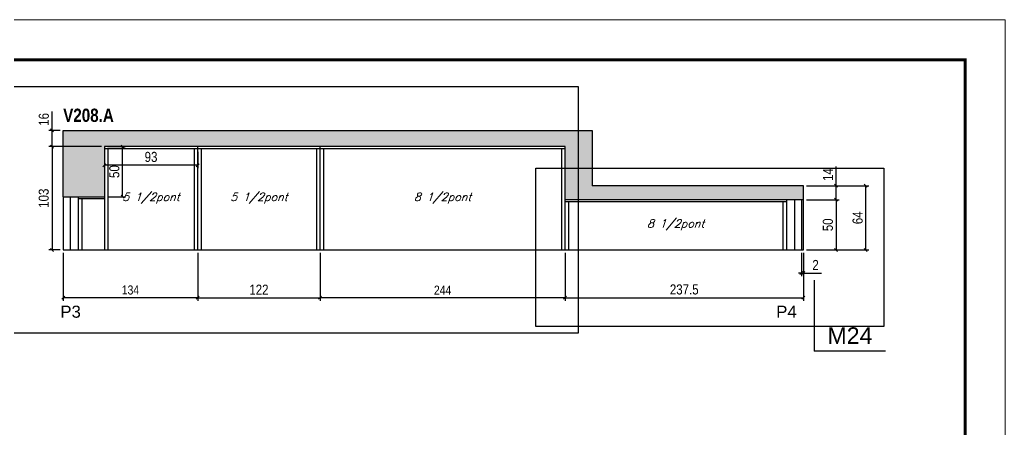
# Model space of a CAD drawing. Extents: x 2603 to 22413, y 1253 to 30260.
# Drawn here: x 6290 to 7271, y 26015 to 26423 of the extents above; entities that cross this region are included whole.
import ezdxf

# ---------------------------------------------------------------- set-up
doc = ezdxf.new("R2010")
doc.units = 0
doc.linetypes.add('DASHED', pattern=[0.75, 0.5, -0.25])
for name, color, linetype in [('5', 5, 'Continuous'), ('COTA', 241, 'Continuous'), ('NOMENCLATURA', 7, 'Continuous'), ('Painéis', 200, 'Continuous'), ('SARR_2.2x7', 40, 'Continuous'), ('SARR_3.5x7', 81, 'Continuous'), ('texto', 7, 'Continuous')]:
    doc.layers.add(name, color=color, linetype=linetype)
doc.layers.add('Folhas', color=255, linetype='Continuous', lineweight=9)
doc.layers.add('SARRAFO DE PRESSAO', color=251, linetype='DASHED', lineweight=9)
doc.styles.add('COTA TECNICA', font='techl___.ttf', dxfattribs={"height": 10})
doc.styles.add('COTA TECNICA-50', font='techl___.ttf', dxfattribs={"height": 9})
doc.styles.add('Romans', font='romans.shx')
doc.styles.get("Standard").update_dxf_attribs({"font": 'arial.ttf'})
doc.styles.add('TECNICA', font='techb___.ttf', dxfattribs={"height": 10})
doc.dimstyles.new('COTA PAINEL-50', dxfattribs={"dimtxt": 9, "dimasz": 3, "dimexe": 3, "dimexo": 3, "dimgap": 3, "dimtad": 1, "dimdec": 1, "dimzin": 12, "dimdsep": 46, "dimtxsty": 'COTA TECNICA-50', "dimblk1": 'OBLIQUE', "dimblk2": 'OBLIQUE', "dimsah": 1, "dimcen": 0.9, "dimclrd": 4, "dimclre": 4, "dimclrt": 240, "dimadec": 1, "dimazin": 3, "dimtfac": 1, "dimtdec": 1, "dimtmove": 0, "dimatfit": 3, "dimfxl": 1, "dimtolj": 1, "dimtzin": 12, "dimarcsym": 0})
doc.dimstyles.new('PAINEL', dxfattribs={"dimtxt": 10, "dimasz": 3, "dimexe": 3, "dimexo": 3, "dimgap": 3, "dimtad": 1, "dimdec": 1, "dimzin": 12, "dimdsep": 46, "dimtxsty": 'COTA TECNICA', "dimblk1": 'OBLIQUE', "dimblk2": 'OBLIQUE', "dimsah": 1, "dimcen": 0.9, "dimclrd": 4, "dimclre": 4, "dimclrt": 240, "dimadec": 1, "dimazin": 3, "dimtfac": 1, "dimtdec": 1, "dimtmove": 0, "dimatfit": 3, "dimfxl": 1, "dimtolj": 1, "dimtzin": 12, "dimarcsym": 0})

# ---------------------------------------------------------------- blocks, each defined once
blk = doc.blocks.new('9999999999')
at = {"layer": 'Folhas'}
blk.add_lwpolyline([(98138.98, 34190.21), (99623.98, 34190.21), (99623.98, 35240.21), (98138.98, 35240.21)], close=True, dxfattribs=at)
at = {"layer": 'Folhas', "color": 30, "const_width": 3}
blk.add_lwpolyline([(98213.98, 34230.21), (99583.98, 34230.21), (99583.98, 35200.21), (98213.98, 35200.21)], close=True, dxfattribs=at)
blk = doc.blocks.new('_Oblique')
at = {"color": 0, "linetype": 'ByBlock', "lineweight": -2}
blk.add_line((-0.5, -0.5), (0.5, 0.5), dxfattribs=at)
blk = doc.blocks.new('*D531')
at = {"layer": 'COTA', "color": 4, "linetype": 'ByBlock', "lineweight": -2, "transparency": 16777216}
for p, q in [((6588.86, 26191.14), (6588.86, 26143.5)), ((6832.86, 26191.14), (6832.86, 26143.5)), ((6832.86, 26146.5), (6588.86, 26146.5))]:
    blk.add_line(p, q, dxfattribs=at)
at = {"layer": 'Defpoints', "color": 0, "linetype": 'ByBlock', "transparency": 16777216}
for p in [(6588.86, 26194.14), (6832.86, 26194.14), (6588.86, 26146.5)]:
    blk.add_point(p, dxfattribs=at)
at = {"layer": 'COTA', "color": 4, "linetype": 'ByBlock', "lineweight": -2, "transparency": 16777216, "xscale": 3, "yscale": 3, "zscale": 3, "rotation": 180}
blk.add_blockref('_Oblique', (6588.86, 26146.5), dxfattribs=at)
at = {"layer": 'COTA', "color": 4, "linetype": 'ByBlock', "lineweight": -2, "transparency": 16777216, "xscale": 3, "yscale": 3, "zscale": 3}
blk.add_blockref('_Oblique', (6832.86, 26146.5), dxfattribs=at)
at = {"layer": 'COTA', "color": 240, "linetype": 'ByBlock', "transparency": 16777216, "insert": (6710.86, 26154.07), "char_height": 9, "attachment_point": 5, "style": 'COTA TECNICA-50'}
blk.add_mtext('\\A1;244', dxfattribs=at)
blk = doc.blocks.new('*D2844')
at = {"layer": 'COTA', "color": 4, "linetype": 'ByBlock', "lineweight": -2, "transparency": 16777216}
for p, q in [((6332.86, 26191.14), (6332.86, 26143.5)), ((6466.86, 26191.14), (6466.86, 26143.5)), ((6466.86, 26146.5), (6332.86, 26146.5))]:
    blk.add_line(p, q, dxfattribs=at)
at = {"layer": 'Defpoints', "color": 0, "linetype": 'ByBlock', "transparency": 16777216}
for p in [(6332.86, 26194.14), (6466.86, 26194.14), (6332.86, 26146.5)]:
    blk.add_point(p, dxfattribs=at)
at = {"layer": 'COTA', "color": 4, "linetype": 'ByBlock', "lineweight": -2, "transparency": 16777216, "xscale": 3, "yscale": 3, "zscale": 3, "rotation": 180}
blk.add_blockref('_Oblique', (6332.86, 26146.5), dxfattribs=at)
at = {"layer": 'COTA', "color": 4, "linetype": 'ByBlock', "lineweight": -2, "transparency": 16777216, "xscale": 3, "yscale": 3, "zscale": 3}
blk.add_blockref('_Oblique', (6466.86, 26146.5), dxfattribs=at)
at = {"layer": 'COTA', "color": 240, "linetype": 'ByBlock', "transparency": 16777216, "insert": (6399.86, 26154.2), "char_height": 9, "attachment_point": 5, "style": 'COTA TECNICA-50'}
blk.add_mtext('\\A1;134', dxfattribs=at)
blk = doc.blocks.new('*D2845')
at = {"layer": 'COTA', "color": 4, "linetype": 'ByBlock', "lineweight": -2, "transparency": 16777216}
for p, q in [((6370.86, 26297.14), (6318.7, 26297.14)), ((6321.7, 26297.14), (6321.7, 26194.14)), ((6329.86, 26194.14), (6318.7, 26194.14))]:
    blk.add_line(p, q, dxfattribs=at)
at = {"layer": 'Defpoints', "color": 0, "linetype": 'ByBlock', "transparency": 16777216}
for p in [(6373.86, 26297.14), (6321.7, 26194.14), (6332.86, 26194.14)]:
    blk.add_point(p, dxfattribs=at)
at = {"layer": 'COTA', "color": 4, "linetype": 'ByBlock', "lineweight": -2, "transparency": 16777216, "xscale": 3, "yscale": 3, "zscale": 3}
for p, rotation in [((6321.7, 26297.14), 90), ((6321.7, 26194.14), 270)]:
    blk.add_blockref('_Oblique', p, dxfattribs=dict(at, rotation=rotation))
at = {"layer": 'COTA', "color": 240, "linetype": 'ByBlock', "transparency": 16777216, "insert": (6313.48, 26245.64), "char_height": 10, "attachment_point": 5, "rotation": 90, "style": 'COTA TECNICA'}
blk.add_mtext('\\A1;103', dxfattribs=at)
blk = doc.blocks.new('*D532')
at = {"layer": 'COTA', "color": 4, "linetype": 'ByBlock', "lineweight": -2, "transparency": 16777216}
for p, q in [((6321.7, 26313.14), (6321.7, 26332.15)), ((6329.86, 26313.14), (6318.7, 26313.14)), ((6321.7, 26297.14), (6321.7, 26313.14)), ((6370.86, 26297.14), (6318.7, 26297.14))]:
    blk.add_line(p, q, dxfattribs=at)
at = {"layer": 'Defpoints', "color": 0, "linetype": 'ByBlock', "transparency": 16777216}
for p in [(6321.7, 26313.14), (6332.86, 26313.14), (6373.86, 26297.14)]:
    blk.add_point(p, dxfattribs=at)
at = {"layer": 'COTA', "color": 4, "linetype": 'ByBlock', "lineweight": -2, "transparency": 16777216, "xscale": 3, "yscale": 3, "zscale": 3}
for p, rotation in [((6321.7, 26313.14), 90), ((6321.7, 26297.14), 270)]:
    blk.add_blockref('_Oblique', p, dxfattribs=dict(at, rotation=rotation))
at = {"layer": 'COTA', "color": 240, "linetype": 'ByBlock', "transparency": 16777216, "insert": (6313.6, 26324.15), "char_height": 10, "attachment_point": 5, "rotation": 90, "style": 'COTA TECNICA'}
blk.add_mtext('\\A1;16', dxfattribs=at)
blk = doc.blocks.new('*D2846')
at = {"layer": 'COTA', "color": 4, "linetype": 'ByBlock', "lineweight": -2, "transparency": 16777216}
for p, q in [((6832.86, 26191.14), (6832.86, 26143.5)), ((7070.36, 26191.14), (7070.36, 26143.5)), ((6832.86, 26146.5), (7070.36, 26146.5))]:
    blk.add_line(p, q, dxfattribs=at)
at = {"layer": 'Defpoints', "color": 0, "linetype": 'ByBlock', "transparency": 16777216}
for p in [(6832.86, 26194.14), (7070.36, 26194.14), (7070.36, 26146.5)]:
    blk.add_point(p, dxfattribs=at)
at = {"layer": 'COTA', "color": 4, "linetype": 'ByBlock', "lineweight": -2, "transparency": 16777216, "xscale": 3, "yscale": 3, "zscale": 3, "rotation": 180}
blk.add_blockref('_Oblique', (6832.86, 26146.5), dxfattribs=at)
at = {"layer": 'COTA', "color": 4, "linetype": 'ByBlock', "lineweight": -2, "transparency": 16777216, "xscale": 3, "yscale": 3, "zscale": 3}
blk.add_blockref('_Oblique', (7070.36, 26146.5), dxfattribs=at)
at = {"layer": 'COTA', "color": 240, "linetype": 'ByBlock', "transparency": 16777216, "insert": (6951.61, 26154.72), "char_height": 10, "attachment_point": 5, "style": 'COTA TECNICA'}
blk.add_mtext('\\A1;237.5', dxfattribs=at)
blk = doc.blocks.new('*D2847')
at = {"layer": 'COTA', "color": 4, "linetype": 'ByBlock', "lineweight": -2, "transparency": 16777216}
for p, q in [((7073.36, 26244.14), (7105.85, 26244.14)), ((7102.85, 26244.14), (7102.85, 26194.14)), ((7073.36, 26194.14), (7105.85, 26194.14))]:
    blk.add_line(p, q, dxfattribs=at)
at = {"layer": 'Defpoints', "color": 0, "linetype": 'ByBlock', "transparency": 16777216}
for p in [(7070.36, 26244.14), (7070.36, 26194.14), (7102.85, 26194.14)]:
    blk.add_point(p, dxfattribs=at)
at = {"layer": 'COTA', "color": 4, "linetype": 'ByBlock', "lineweight": -2, "transparency": 16777216, "xscale": 3, "yscale": 3, "zscale": 3}
for p, rotation in [((7102.85, 26244.14), 90), ((7102.85, 26194.14), 270)]:
    blk.add_blockref('_Oblique', p, dxfattribs=dict(at, rotation=rotation))
at = {"layer": 'COTA', "color": 240, "linetype": 'ByBlock', "transparency": 16777216, "insert": (7094.74, 26219.14), "char_height": 10, "attachment_point": 5, "rotation": 90, "style": 'COTA TECNICA'}
blk.add_mtext('\\A1;50', dxfattribs=at)
blk = doc.blocks.new('*D2848')
at = {"layer": 'COTA', "color": 4, "linetype": 'ByBlock', "lineweight": -2, "transparency": 16777216}
for p, q in [((7102.85, 26258.14), (7102.85, 26277.26)), ((7073.36, 26258.14), (7105.85, 26258.14)), ((7102.85, 26244.14), (7102.85, 26258.14)), ((7073.36, 26244.14), (7105.85, 26244.14))]:
    blk.add_line(p, q, dxfattribs=at)
at = {"layer": 'Defpoints', "color": 0, "linetype": 'ByBlock', "transparency": 16777216}
for p in [(7070.36, 26258.14), (7102.85, 26258.14), (7070.36, 26244.14)]:
    blk.add_point(p, dxfattribs=at)
at = {"layer": 'COTA', "color": 4, "linetype": 'ByBlock', "lineweight": -2, "transparency": 16777216, "xscale": 3, "yscale": 3, "zscale": 3}
for p, rotation in [((7102.85, 26258.14), 90), ((7102.85, 26244.14), 270)]:
    blk.add_blockref('_Oblique', p, dxfattribs=dict(at, rotation=rotation))
at = {"layer": 'COTA', "color": 240, "linetype": 'ByBlock', "transparency": 16777216, "insert": (7094.78, 26269.2), "char_height": 10, "attachment_point": 5, "rotation": 90, "style": 'COTA TECNICA'}
blk.add_mtext('\\A1;14', dxfattribs=at)
blk = doc.blocks.new('*D2849')
at = {"layer": 'COTA', "color": 4, "linetype": 'ByBlock', "lineweight": -2, "transparency": 16777216}
for p, q in [((7073.36, 26258.14), (7135.49, 26258.14)), ((7132.49, 26194.14), (7132.49, 26258.14)), ((7073.36, 26194.14), (7135.49, 26194.14))]:
    blk.add_line(p, q, dxfattribs=at)
at = {"layer": 'Defpoints', "color": 0, "linetype": 'ByBlock', "transparency": 16777216}
for p in [(7070.36, 26258.14), (7132.49, 26258.14), (7070.36, 26194.14)]:
    blk.add_point(p, dxfattribs=at)
at = {"layer": 'COTA', "color": 4, "linetype": 'ByBlock', "lineweight": -2, "transparency": 16777216, "xscale": 3, "yscale": 3, "zscale": 3}
for p, rotation in [((7132.49, 26258.14), 90), ((7132.49, 26194.14), 270)]:
    blk.add_blockref('_Oblique', p, dxfattribs=dict(at, rotation=rotation))
at = {"layer": 'COTA', "color": 240, "linetype": 'ByBlock', "transparency": 16777216, "insert": (7124.39, 26226.14), "char_height": 10, "attachment_point": 5, "rotation": 90, "style": 'COTA TECNICA'}
blk.add_mtext('\\A1;64', dxfattribs=at)
blk = doc.blocks.new('*D2850')
at = {"layer": 'COTA', "color": 4, "linetype": 'ByBlock', "lineweight": -2, "transparency": 16777216}
for p, q in [((7068.36, 26191.14), (7068.36, 26168.14)), ((7070.36, 26191.14), (7070.36, 26168.14)), ((7068.36, 26171.14), (7065.36, 26171.14)), ((7068.36, 26171.14), (7070.36, 26171.14)), ((7070.36, 26171.14), (7088.47, 26171.14))]:
    blk.add_line(p, q, dxfattribs=at)
at = {"layer": 'Defpoints', "color": 0, "linetype": 'ByBlock', "transparency": 16777216}
for p in [(7068.36, 26194.14), (7070.36, 26194.14), (7070.36, 26171.14)]:
    blk.add_point(p, dxfattribs=at)
at = {"layer": 'COTA', "color": 4, "linetype": 'ByBlock', "lineweight": -2, "transparency": 16777216, "xscale": 3, "yscale": 3, "zscale": 3}
blk.add_blockref('_Oblique', (7068.36, 26171.14), dxfattribs=at)
at = {"layer": 'COTA', "color": 4, "linetype": 'ByBlock', "lineweight": -2, "transparency": 16777216, "xscale": 3, "yscale": 3, "zscale": 3, "rotation": 180}
blk.add_blockref('_Oblique', (7070.36, 26171.14), dxfattribs=at)
at = {"layer": 'COTA', "color": 240, "linetype": 'ByBlock', "transparency": 16777216, "insert": (7082.42, 26179.14), "char_height": 10, "attachment_point": 5, "style": 'COTA TECNICA'}
blk.add_mtext('\\A1;2', dxfattribs=at)
blk = doc.blocks.new('*D2870')
at = {"layer": 'COTA', "color": 4, "linetype": 'ByBlock', "lineweight": -2, "transparency": 16777216}
for p, q in [((6376.86, 26297.14), (6394.95, 26297.14)), ((6391.95, 26247.14), (6391.95, 26297.14)), ((6376.86, 26247.14), (6394.95, 26247.14))]:
    blk.add_line(p, q, dxfattribs=at)
at = {"layer": 'Defpoints', "color": 0, "linetype": 'ByBlock', "transparency": 16777216}
for p in [(6373.86, 26297.14), (6391.95, 26297.14), (6373.86, 26247.14)]:
    blk.add_point(p, dxfattribs=at)
at = {"layer": 'COTA', "color": 4, "linetype": 'ByBlock', "lineweight": -2, "transparency": 16777216, "xscale": 3, "yscale": 3, "zscale": 3}
for p, rotation in [((6391.95, 26297.14), 90), ((6391.95, 26247.14), 270)]:
    blk.add_blockref('_Oblique', p, dxfattribs=dict(at, rotation=rotation))
at = {"layer": 'COTA', "color": 240, "linetype": 'ByBlock', "transparency": 16777216, "insert": (6383.84, 26272.14), "char_height": 10, "attachment_point": 5, "rotation": 90, "style": 'COTA TECNICA'}
blk.add_mtext('\\A1;50', dxfattribs=at)
blk = doc.blocks.new('*D1616')
at = {"layer": 'COTA', "color": 4, "linetype": 'ByBlock', "lineweight": -2, "transparency": 16777216}
for p, q in [((6466.86, 26191.14), (6466.86, 26143.5)), ((6588.86, 26191.14), (6588.86, 26143.5)), ((6466.86, 26146.5), (6588.86, 26146.5))]:
    blk.add_line(p, q, dxfattribs=at)
at = {"layer": 'Defpoints', "color": 0, "linetype": 'ByBlock', "transparency": 16777216}
for p in [(6466.86, 26194.14), (6588.86, 26194.14), (6588.86, 26146.5)]:
    blk.add_point(p, dxfattribs=at)
at = {"layer": 'COTA', "color": 4, "linetype": 'ByBlock', "lineweight": -2, "transparency": 16777216, "xscale": 3, "yscale": 3, "zscale": 3, "rotation": 180}
blk.add_blockref('_Oblique', (6466.86, 26146.5), dxfattribs=at)
at = {"layer": 'COTA', "color": 4, "linetype": 'ByBlock', "lineweight": -2, "transparency": 16777216, "xscale": 3, "yscale": 3, "zscale": 3}
blk.add_blockref('_Oblique', (6588.86, 26146.5), dxfattribs=at)
at = {"layer": 'COTA', "color": 240, "linetype": 'ByBlock', "transparency": 16777216, "insert": (6527.86, 26154.56), "char_height": 10, "attachment_point": 5, "style": 'COTA TECNICA'}
blk.add_mtext('\\A1;122', dxfattribs=at)
blk = doc.blocks.new('*D3203')
at = {"layer": 'COTA', "color": 4, "lineweight": -2, "transparency": 16777216}
for p, q in [((6373.86, 26291.94), (6373.86, 26275.49)), ((6466.86, 26291.94), (6466.86, 26275.49)), ((6466.86, 26278.49), (6373.86, 26278.49))]:
    blk.add_line(p, q, dxfattribs=at)
at = {"layer": 'Defpoints', "color": 0, "transparency": 16777216}
for p in [(6373.86, 26294.94), (6466.86, 26294.94), (6373.86, 26278.49)]:
    blk.add_point(p, dxfattribs=at)
at = {"layer": 'COTA', "color": 4, "lineweight": -2, "transparency": 16777216, "xscale": 3, "yscale": 3, "zscale": 3, "rotation": 180}
blk.add_blockref('_Oblique', (6373.86, 26278.49), dxfattribs=at)
at = {"layer": 'COTA', "color": 4, "lineweight": -2, "transparency": 16777216, "xscale": 3, "yscale": 3, "zscale": 3}
blk.add_blockref('_Oblique', (6466.86, 26278.49), dxfattribs=at)
at = {"layer": 'COTA', "color": 240, "transparency": 16777216, "insert": (6420.36, 26286.73), "char_height": 10, "attachment_point": 5, "style": 'COTA TECNICA'}
blk.add_mtext('\\A1;93', dxfattribs=at)

msp = doc.modelspace()

# ---------------------------------------------------------------- hatches: boundary and pattern name
at = {"layer": 'COTA', "linetype": 'ByBlock'}
h = msp.add_hatch(dxfattribs=at)
h.set_pattern_fill('AR-CONC', color=256, scale=0.03)
h.set_pattern_definition([(50, (-126323.0314, -5382.2865), (5.46554007, -0.47817257), [0.5715, -6.2865]), (355, (-126323.0314, -5382.2865), (-1.05730264, 5.73170536), [0.4572, -5.02921753]), (100.4514447, (-126322.576, -5382.3264), (4.40823741, 5.25353256), [0.48570026, -5.34270734]), (46.1842, (-126323.0314, -5380.7625), (8.13237123, -1.26126984), [0.85725, -9.42975]), (96.6355576, (-126322.354, -5380.868), (7.122124, 7.42278374), [0.7285507, -8.01406824]), (351.184151, (-126323.031, -5380.7625), (7.122124, 7.42278374), [0.685799, -7.54379196]), (21, (-126322.2694, -5381.1435), (4.54843174, -3.06795595), [0.5715, -6.2865]), (326, (-126322.2694, -5381.1435), (1.85406085, 5.52563898), [0.4572, -5.0292]), (71.451445, (-126321.8904, -5381.399), (6.40249258, 2.45768307), [0.48570026, -5.34269813]), (37.5, (-126323.0314, -5382.2865), (0.092658098, 2.536651166), [0, -4.96824, 0, -5.1054, 0, -5.04825]), (7.5, (-126323.0314, -5382.2865), (2.004589875, 3.005417245), [0, -2.91084, 0, -4.85394, 0, -1.92405]), (327.5, (-126324.7307, -5382.2865), (4.067717855, -0.17186232), [0, -1.905, 0, -5.9436, 0, -7.8867]), (317.5, (-126325.4927, -5382.2865), (4.44387544, 0.76279473), [0, -2.4765, 0, -3.94716, 0, -5.6007])])
h.paths.add_polyline_path([(6859.86, 26313.14), (6332.86, 26313.14), (6332.86, 26247.14), (6373.86, 26247.14), (6373.86, 26297.14), (6832.86, 26297.14), (6832.86, 26244.14), (7070.36, 26244.14), (7070.36, 26258.14), (6859.86, 26258.14)])

# ---------------------------------------------------------------- linework, layer by layer
for p, q in [((6332.86, 26247.14), (6332.86, 26313.14)), ((6332.86, 26313.14), (6859.86, 26313.14)), ((6859.86, 26313.14), (6859.86, 26258.14)), ((7070.36, 26258.14), (6859.86, 26258.14)), ((7070.36, 26244.14), (7070.36, 26258.14)), ((6373.86, 26247.14), (6373.86, 26194.14))]:
    msp.add_line(p, q, dxfattribs=at)
at = {"layer": 'COTA'}
for points in [[(6270.66, 26357.03), (6845.79, 26357.03), (6845.79, 26111.26), (6270.66, 26111.26)], [(6803.75, 26275.51), (7150.44, 26275.51), (7150.44, 26117.72), (6803.75, 26117.72)]]:
    msp.add_lwpolyline(points, close=True, dxfattribs=at)
at = {"layer": 'NOMENCLATURA', "linetype": 'Continuous'}
for p in [(7081.18, 26163.91), (7152.18, 26093.36)]:
    msp.add_line(p, (7081.18, 26093.36), dxfattribs=at)
at = {"layer": 'Painéis', "linetype": 'Continuous'}
for p, q in [((6832.86, 26297.14), (6373.86, 26297.14)), ((6373.86, 26297.14), (6373.86, 26247.14)), ((6466.86, 26194.14), (6466.86, 26297.14)), ((6588.86, 26194.14), (6588.86, 26297.14)), ((6832.86, 26194.14), (6832.86, 26297.14)), ((6332.86, 26247.14), (6332.86, 26194.14)), ((6332.86, 26247.14), (6373.86, 26247.14)), ((7070.36, 26244.14), (6832.86, 26244.14)), ((7068.36, 26244.14), (7068.36, 26194.14)), ((7070.36, 26194.14), (7070.36, 26244.14)), ((6332.86, 26194.14), (7070.36, 26194.14))]:
    msp.add_line(p, q, dxfattribs=at)
at = {"layer": 'SARR_2.2x7', "linetype": 'Continuous'}
for p, q in [((6466.86, 26294.94), (6373.86, 26294.94)), ((6588.86, 26294.94), (6466.86, 26294.94)), ((6832.86, 26294.94), (6588.86, 26294.94)), ((6339.86, 26247.14), (6339.86, 26194.14)), ((6373.86, 26244.94), (6347.86, 26244.94)), ((7053.36, 26241.94), (6832.86, 26241.94)), ((7061.36, 26244.14), (7061.36, 26194.14))]:
    msp.add_line(p, q, dxfattribs=at)
at = {"layer": 'SARR_3.5x7'}
for p, q in [((6377.36, 26294.94), (6377.36, 26194.14)), ((6463.36, 26294.94), (6463.36, 26194.14)), ((6470.36, 26294.94), (6470.36, 26194.14)), ((6585.36, 26294.94), (6585.36, 26194.14)), ((6592.36, 26294.94), (6592.36, 26194.14)), ((6829.36, 26294.94), (6829.36, 26194.14)), ((6347.86, 26247.14), (6347.86, 26194.14)), ((6351.36, 26244.94), (6351.36, 26194.14)), ((6836.36, 26241.94), (6836.36, 26194.14)), ((7049.86, 26241.94), (7049.86, 26194.14)), ((7053.36, 26244.14), (7053.36, 26194.14))]:
    msp.add_line(p, q, dxfattribs=at)

# ---------------------------------------------------------------- block references
at = {"layer": 'SARRAFO DE PRESSAO', "color": 6, "linetype": 'ByBlock'}
msp.add_blockref('9999999999', (-92352.51, -8816.76), dxfattribs=at)

# ---------------------------------------------------------------- texts
at = {"layer": '5', "linetype": 'Continuous'}
for s, p in [('P3', (6329.96, 26126.6)), ('P4', (7043.22, 26126.6))]:
    msp.add_text(s, height=12, rotation=359.99996, dxfattribs=at).set_placement(p)
at = {"layer": 'NOMENCLATURA', "style": 'TECNICA'}
msp.add_text('V208.A', height=13.2, dxfattribs=at).set_placement((6332.86, 26321.66))
at = {"layer": 'NOMENCLATURA', "linetype": 'Continuous'}
msp.add_text('M24', height=16.5, dxfattribs=at).set_placement((7094.28, 26100.56))
at = {"layer": 'texto', "color": 2, "char_height": 8, "attachment_point": 5, "style": 'Romans'}
for s, insert in [('{\\Q19;\\C256;5 1/2pont}', (6420.36, 26245.64)), ('{\\Q19;\\C256;5 1/2pont}', (6527.86, 26245.64)), ('{\\Q19;\\C256;8 1/2pont}', (6710.86, 26245.64)), ('{\\Q19;\\C256;8 1/2pont}', (6943.11, 26219.14))]:
    msp.add_mtext(s, dxfattribs=dict(at, insert=insert))

# ---------------------------------------------------------------- dimensions: what is measured, and where the dimension line sits
at = {"layer": 'COTA', "linetype": 'ByBlock'}
for base, p1, p2, picture, middle in [((6321.7, 26313.14), (6373.86, 26297.14), (6332.86, 26313.14), '*D532', (6313.6, 26324.15)), ((6321.7, 26194.14), (6373.86, 26297.14), (6332.86, 26194.14), '*D2845', (6313.48, 26245.64)), ((6391.95, 26297.14), (6373.86, 26247.14), (6373.86, 26297.14), '*D2870', (6383.84, 26272.14)), ((7102.85, 26258.14), (7070.36, 26244.14), (7070.36, 26258.14), '*D2848', (7094.78, 26269.2)), ((7132.49, 26258.14), (7070.36, 26194.14), (7070.36, 26258.14), '*D2849', (7124.39, 26226.14)), ((7102.85, 26194.14), (7070.36, 26244.14), (7070.36, 26194.14), '*D2847', (7094.74, 26219.14))]:
    dim = msp.add_linear_dim(base=base, p1=p1, p2=p2, angle=90, dimstyle='PAINEL', dxfattribs=at)
    dim.commit()
    dim.dimension.update_dxf_attribs({"geometry": picture, "text_midpoint": middle})
at = {"layer": 'COTA'}
dim = msp.add_linear_dim(base=(6373.86, 26278.49), p1=(6466.86, 26294.94), p2=(6373.86, 26294.94), dimstyle='PAINEL', dxfattribs=at)
dim.commit()
dim.dimension.update_dxf_attribs({"geometry": '*D3203', "text_midpoint": (6420.36, 26286.73)})
at = {"layer": 'COTA', "linetype": 'ByBlock'}
dim = msp.add_linear_dim(base=(6332.86, 26146.5), p1=(6466.86, 26194.14), p2=(6332.86, 26194.14), angle=180, dimstyle='COTA PAINEL-50', override={"dimarcsym": 1}, dxfattribs=at)
dim.commit()
dim.dimension.update_dxf_attribs({"geometry": '*D2844', "text_midpoint": (6399.86, 26154.2)})
for base, p1, p2, picture, middle in [((6588.86, 26146.5), (6466.86, 26194.14), (6588.86, 26194.14), '*D1616', (6527.86, 26154.56)), ((7070.36, 26146.5), (6832.86, 26194.14), (7070.36, 26194.14), '*D2846', (6951.61, 26154.72)), ((7070.36, 26171.14), (7068.36, 26194.14), (7070.36, 26194.14), '*D2850', (7082.42, 26179.14))]:
    dim = msp.add_linear_dim(base=base, p1=p1, p2=p2, dimstyle='PAINEL', dxfattribs=at)
    dim.commit()
    dim.dimension.update_dxf_attribs({"geometry": picture, "text_midpoint": middle})
dim = msp.add_linear_dim(base=(6588.86, 26146.5), p1=(6832.86, 26194.14), p2=(6588.86, 26194.14), dimstyle='COTA PAINEL-50', override={"dimarcsym": 1}, dxfattribs=at)
dim.commit()
dim.dimension.update_dxf_attribs({"geometry": '*D531', "text_midpoint": (6710.86, 26154.07)})

doc.saveas('drawing.dxf')
